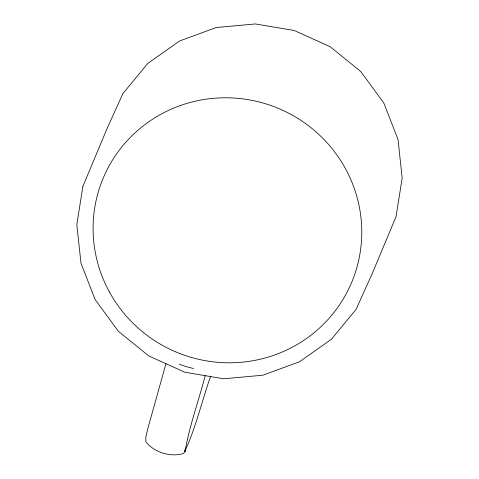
<?xml version="1.0" encoding="UTF-8"?>
<svg xmlns="http://www.w3.org/2000/svg" width="479" height="479" viewBox="0 0 479 479"><rect width="100%" height="100%" fill="white"/><g stroke="black" fill="none" stroke-linecap="round" stroke-linejoin="round"><path stroke-width="0.72" d="M165.979 363.633L147.867 428.4L145.778 437.459L145.867 441.848C154.13 452.475 171.003 457.613 183.786 453.379C195.654 429.1 201.473 402.031 210.526 376.572M205.24 375.566C198.647 400.929 189.385 425.903 185.02 451.727L184.912 449.661M193.48 368.501L186.259 366.663L179.26 364.178M82.897 186.343L76.814 224.579L80.987 263.205L95.147 299.591L118.319 331.252L148.921 356.035L184.882 372.249L223.735 378.787L262.845 375.201L299.543 361.747L331.318 339.33L356.023 309.482L371.955 274.239L396.019 216.712L402.186 178.062L398.013 139.461L383.865 103.099L360.711 71.455L330.121 46.685L294.184 30.482L255.349 23.95L216.263 27.531L179.589 40.978L147.831 63.384L122.899 93.567L106.961 128.815L82.897 186.343M109.475 292.082A134.725 132.114 22.7 0 0 342.09 300.902A134.725 132.114 22.7 0 0 230.716 97.878A134.725 132.114 22.7 0 0 109.475 292.082"/></g></svg>
